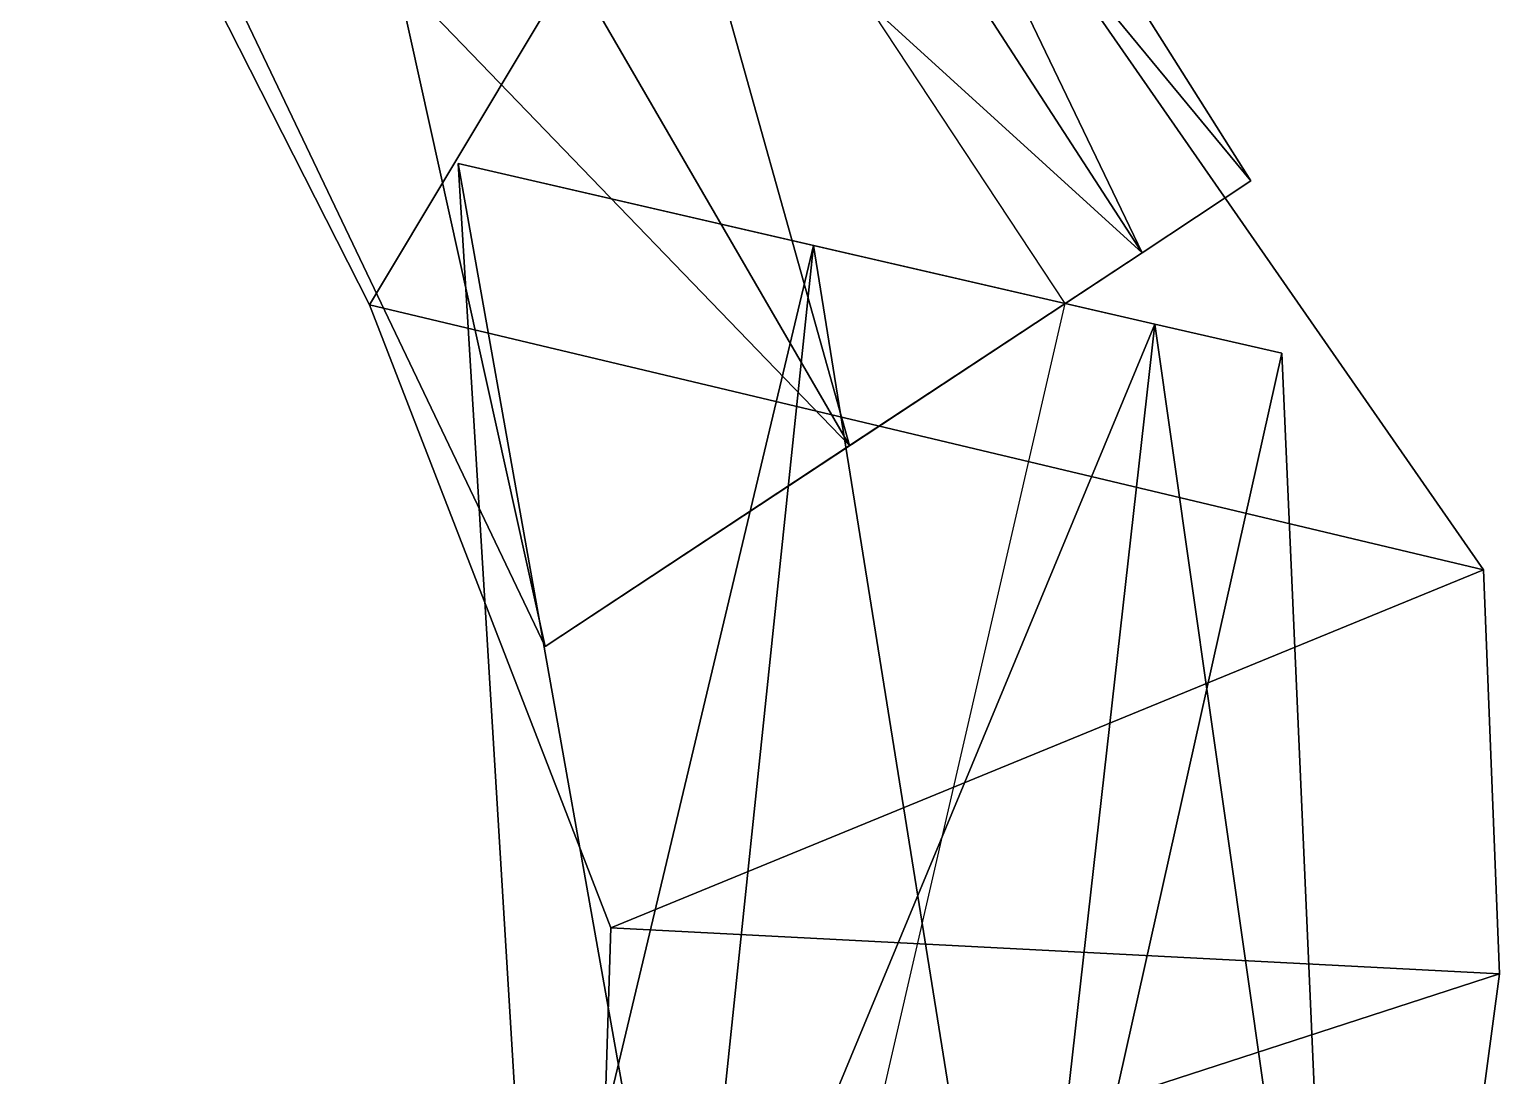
# Model space of a CAD drawing. Extents: x 271818 to 271947, y 5067178 to 5068401.
# Drawn here: x 271882.1 to 271888.71, y 5068162.62 to 5068167.32 of the extents above; entities that cross this region are included whole.
import ezdxf

# ---------------------------------------------------------------- set-up
doc = ezdxf.new("R2010")
doc.units = 0
doc.layers.add('CENTERLINE', color=4, linetype='CONTINUOUS')
doc.layers.add('WALLS', color=7, linetype='CONTINUOUS')

msp = doc.modelspace()

# ---------------------------------------------------------------- linework, layer by layer
at = {"layer": 'CENTERLINE'}
for p, q in [((271886.752, 5068166.089, 976.835), (271883.974, 5068170.3, 977.126)), ((271885.537, 5068160.817, 976.305), (271886.752, 5068166.089, 976.835))]:
    msp.add_line(p, q, dxfattribs=at)
at = {"layer": 'WALLS'}
for points in [[(271884.354, 5068170.551, 979.726), (271887.098, 5068166.317, 977.635), (271884.892, 5068170.906, 978.203)], [(271884.892, 5068170.906, 976.049), (271887.587, 5068166.64, 976.504), (271884.354, 5068170.551, 974.526)], [(271884.892, 5068170.906, 978.203), (271887.098, 5068166.317, 977.635), (271887.587, 5068166.64, 977.166)], [(271884.892, 5068170.906, 978.203), (271887.587, 5068166.64, 977.166), (271884.892, 5068170.906, 976.049)], [(271884.892, 5068170.906, 976.049), (271887.587, 5068166.64, 977.166), (271887.587, 5068166.64, 976.504)], [(271884.354, 5068170.551, 974.526), (271887.098, 5068166.317, 976.035), (271883.248, 5068169.821, 974.526)], [(271883.248, 5068169.821, 979.726), (271885.784, 5068165.45, 977.635), (271884.354, 5068170.551, 979.726)], [(271884.354, 5068170.551, 979.726), (271885.784, 5068165.45, 977.635), (271887.098, 5068166.317, 977.635)], [(271884.354, 5068170.551, 974.526), (271887.587, 5068166.64, 976.504), (271887.098, 5068166.317, 976.035)], [(271881.38, 5068170.504, 979.328), (271881.38, 5068170.504, 976.528), (271883.626, 5068166.083, 977.316)], [(271883.626, 5068166.083, 977.316), (271881.38, 5068170.504, 976.528), (271883.626, 5068166.083, 974.287)], [(271885.561, 5068169.312, 975.143), (271881.38, 5068170.504, 976.528), (271883.626, 5068166.083, 974.287)], [(271883.626, 5068166.083, 977.316), (271881.38, 5068170.504, 979.328), (271885.561, 5068169.312, 978.754)], [(271883.248, 5068169.821, 974.526), (271885.784, 5068165.45, 976.035), (271882.221, 5068169.143, 976.049)], [(271882.221, 5068169.143, 978.203), (271884.415, 5068164.547, 977.166), (271883.248, 5068169.821, 979.726)], [(271883.248, 5068169.821, 974.526), (271887.098, 5068166.317, 976.035), (271885.784, 5068165.45, 976.035)], [(271883.248, 5068169.821, 979.726), (271884.415, 5068164.547, 977.166), (271885.784, 5068165.45, 977.635)], [(271885.561, 5068169.312, 975.143), (271883.626, 5068166.083, 974.287), (271888.632, 5068164.892, 974.04)], [(271888.632, 5068164.892, 976.434), (271883.626, 5068166.083, 977.316), (271885.561, 5068169.312, 978.754)], [(271888.632, 5068164.892, 976.434), (271888.632, 5068164.892, 974.04), (271885.561, 5068169.312, 978.754)], [(271885.561, 5068169.312, 978.754), (271888.632, 5068164.892, 974.04), (271885.561, 5068169.312, 975.143)], [(271882.221, 5068169.143, 976.049), (271885.784, 5068165.45, 976.035), (271884.415, 5068164.547, 976.504)], [(271882.221, 5068169.143, 976.049), (271884.415, 5068164.547, 976.504), (271882.221, 5068169.143, 978.203)], [(271882.221, 5068169.143, 978.203), (271884.415, 5068164.547, 976.504), (271884.415, 5068164.547, 977.166)], [(271885.622, 5068166.35, 976.035), (271885.053, 5068160.929, 975.505), (271884.024, 5068166.718, 976.504)], [(271884.024, 5068166.718, 976.504), (271885.053, 5068160.929, 975.505), (271884.368, 5068161.087, 975.973)], [(271884.024, 5068166.718, 976.504), (271884.368, 5068161.087, 975.973), (271884.024, 5068166.718, 977.166)], [(271884.024, 5068166.718, 977.166), (271884.368, 5068161.087, 975.973), (271884.368, 5068161.087, 976.636)], [(271884.024, 5068166.718, 977.166), (271884.368, 5068161.087, 976.636), (271885.622, 5068166.35, 977.635)], [(271887.156, 5068165.996, 976.035), (271885.622, 5068166.35, 976.035), (271884.024, 5068166.718, 976.504)], [(271887.156, 5068165.996, 976.035), (271884.024, 5068166.718, 976.504), (271884.024, 5068166.718, 977.166)], [(271887.156, 5068165.996, 976.035), (271884.024, 5068166.718, 977.166), (271885.622, 5068166.35, 977.635)], [(271887.098, 5068166.317, 976.035), (271887.587, 5068166.64, 977.166), (271887.098, 5068166.317, 977.635)], [(271887.098, 5068166.317, 976.035), (271887.587, 5068166.64, 976.504), (271887.587, 5068166.64, 977.166)], [(271885.622, 5068166.35, 977.635), (271884.368, 5068161.087, 976.636), (271885.053, 5068160.929, 977.105)], [(271885.622, 5068166.35, 976.035), (271886.546, 5068160.585, 975.505), (271885.053, 5068160.929, 975.505)], [(271885.622, 5068166.35, 977.635), (271885.053, 5068160.929, 977.105), (271887.156, 5068165.996, 977.635)], [(271887.156, 5068165.996, 976.035), (271886.546, 5068160.585, 975.505), (271885.622, 5068166.35, 976.035)], [(271887.156, 5068165.996, 976.035), (271885.622, 5068166.35, 977.635), (271887.156, 5068165.996, 977.635)], [(271887.098, 5068166.317, 976.035), (271884.415, 5068164.547, 976.504), (271885.784, 5068165.45, 976.035)], [(271887.098, 5068166.317, 976.035), (271884.415, 5068164.547, 977.166), (271884.415, 5068164.547, 976.504)], [(271887.098, 5068166.317, 976.035), (271885.784, 5068165.45, 977.635), (271884.415, 5068164.547, 977.166)], [(271887.098, 5068166.317, 976.035), (271887.098, 5068166.317, 977.635), (271885.784, 5068165.45, 977.635)], [(271883.626, 5068166.083, 977.316), (271883.626, 5068166.083, 974.287), (271884.711, 5068163.283, 976.103)], [(271884.711, 5068163.283, 976.103), (271883.626, 5068166.083, 974.287), (271884.711, 5068163.283, 972.706)], [(271883.626, 5068166.083, 974.287), (271884.711, 5068163.283, 972.706), (271888.632, 5068164.892, 974.04)], [(271888.632, 5068164.892, 976.434), (271884.711, 5068163.283, 976.103), (271883.626, 5068166.083, 977.316)], [(271887.156, 5068165.996, 977.635), (271885.053, 5068160.929, 977.105), (271886.546, 5068160.585, 977.105)], [(271887.156, 5068165.996, 977.635), (271886.546, 5068160.585, 977.105), (271887.727, 5068165.865, 977.166)], [(271887.156, 5068165.996, 976.035), (271887.973, 5068160.256, 975.973), (271886.546, 5068160.585, 975.505)], [(271887.727, 5068165.865, 976.504), (271887.973, 5068160.256, 975.973), (271887.156, 5068165.996, 976.035)], [(271887.156, 5068165.996, 976.035), (271887.156, 5068165.996, 977.635), (271887.727, 5068165.865, 977.166)], [(271887.156, 5068165.996, 976.035), (271887.727, 5068165.865, 977.166), (271887.727, 5068165.865, 976.504)], [(271887.727, 5068165.865, 977.166), (271886.546, 5068160.585, 977.105), (271887.973, 5068160.256, 976.636)], [(271887.727, 5068165.865, 977.166), (271887.973, 5068160.256, 976.636), (271887.727, 5068165.865, 976.504)], [(271887.727, 5068165.865, 976.504), (271887.973, 5068160.256, 976.636), (271887.973, 5068160.256, 975.973)], [(271888.632, 5068164.892, 974.04), (271884.711, 5068163.283, 972.706), (271888.705, 5068163.077, 971.712)], [(271888.705, 5068163.077, 975.156), (271884.711, 5068163.283, 976.103), (271888.632, 5068164.892, 976.434)], [(271888.705, 5068163.077, 975.156), (271888.705, 5068163.077, 971.712), (271888.632, 5068164.892, 976.434)], [(271888.632, 5068164.892, 976.434), (271888.705, 5068163.077, 971.712), (271888.632, 5068164.892, 974.04)], [(271884.711, 5068163.283, 976.103), (271884.711, 5068163.283, 972.706), (271884.663, 5068161.764, 975.36)], [(271884.663, 5068161.764, 975.36), (271884.711, 5068163.283, 972.706), (271884.663, 5068161.764, 973.331)], [(271884.711, 5068163.283, 972.706), (271884.663, 5068161.764, 973.331), (271888.705, 5068163.077, 971.712)], [(271888.705, 5068163.077, 975.156), (271884.663, 5068161.764, 975.36), (271884.711, 5068163.283, 976.103)], [(271884.663, 5068161.764, 973.331), (271888.342, 5068160.366, 967.813), (271888.705, 5068163.077, 971.712)], [(271888.705, 5068163.077, 975.156), (271888.342, 5068160.366, 971.298), (271884.663, 5068161.764, 975.36)], [(271888.342, 5068160.366, 971.298), (271888.342, 5068160.366, 967.813), (271888.705, 5068163.077, 975.156)], [(271888.705, 5068163.077, 975.156), (271888.342, 5068160.366, 967.813), (271888.705, 5068163.077, 971.712)]]:
    msp.add_3dface(points, dxfattribs=at)

doc.saveas('drawing.dxf')
